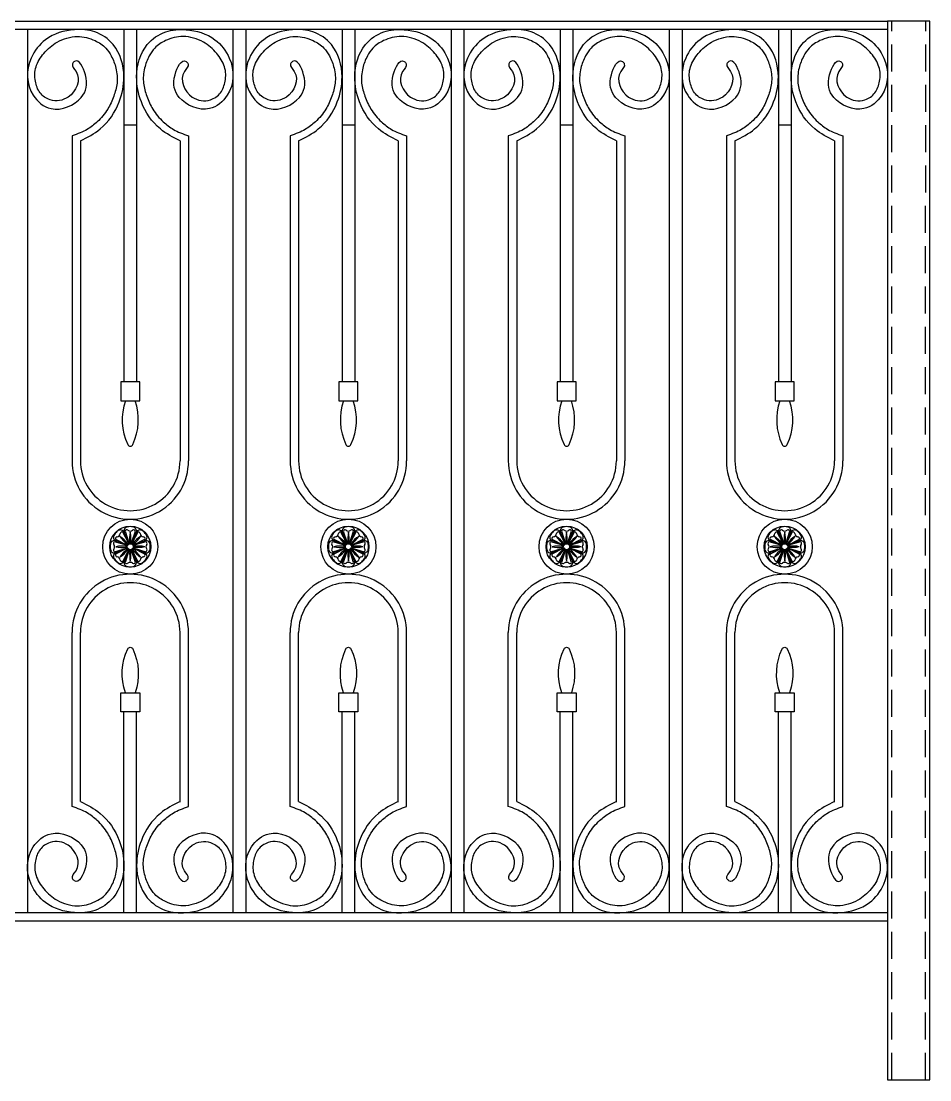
# Model space of a CAD drawing. Header units: millimetres. Extents: x -4207 to 9982, y -4789 to 6242.
# Drawn here: x -2157 to -1299, y 5073 to 6073 of the extents above; entities that cross this region are included whole.
import ezdxf

# ---------------------------------------------------------------- set-up
doc = ezdxf.new("R2010")
doc.units = ezdxf.units.MM
doc.header["$MEASUREMENT"] = 0
doc.linetypes.add('DASHED', pattern=[19.05, 12.7, -6.35])
for name, color, linetype in [('@F05_Section_Steel', 24, 'Continuous'), ('F01_Section_AL', 92, 'Continuous'), ('F22_Dim', 9, 'Continuous'), ('XX', 6, 'DASHED')]:
    doc.layers.add(name, color=color, linetype=linetype)

# ---------------------------------------------------------------- blocks, each defined once
blk = doc.blocks.new('*U21')
at = {"layer": '@F05_Section_Steel'}
for p, q in [((1510, 500), (1470, 500)), ((1470, 500), (1470, -500)), ((1510, -500), (1510, 500)), ((1510, 500), (1510, 500)), ((1470, -500), (1510, -500))]:
    blk.add_line(p, q, dxfattribs=at)
at = {"layer": 'F01_Section_AL', "linetype": 'ByBlock', "lineweight": -2, "elevation": 0}
for points in [[(40, 500), (1470, 500), (1470, 492), (40, 492)], [(40, -342), (1470, -342), (1470, -350), (40, -350)]]:
    blk.add_lwpolyline(points, close=True, dxfattribs=at)
at = {"layer": 'F22_Dim'}
for p, q in [((658, 492, 0), (658, -342.1, 0)), ((749, 492, 0), (749, 159.4, 0)), ((761, 492, 0), (761, 159.4, 0)), ((852, 492, 0), (852, -342.1, 0)), ((864, 492, 0), (864, -342.1, 0)), ((955, 492, 0), (955, 159.4, 0)), ((967, 492, 0), (967, 159.4, 0)), ((1058, 492, 0), (1058, -342.1, 0)), ((1070, 492, 0), (1070, -342.1, 0)), ((1161, 492, 0), (1161, 159.4, 0)), ((1173, 492, 0), (1173, 159.4, 0)), ((1264, 492, 0), (1264, -342.1, 0)), ((1276, 492, 0), (1276, -342.1, 0)), ((1367, 492, 0), (1367, 159.4, 0)), ((1379, 492, 0), (1379, 159.4, 0)), ((749, 402, 0), (761, 402, 0)), ((955, 402, 0), (967, 402, 0)), ((1161, 402, 0), (1173, 402, 0)), ((1367, 402, 0), (1379, 402, 0)), ((700, 391.7, 0), (700, 84.6, 0)), ((810, 391.7, 0), (810, 84.6, 0)), ((906, 391.7, 0), (906, 84.6, 0)), ((1016, 391.7, 0), (1016, 84.6, 0)), ((1112, 391.7, 0), (1112, 84.6, 0)), ((1222, 391.7, 0), (1222, 84.6, 0)), ((1318, 391.7, 0), (1318, 84.6, 0)), ((1428, 391.7, 0), (1428, 84.6, 0)), ((708, 387, 0), (708, 84.6, 0)), ((802, 387, 0), (802, 84.6, 0)), ((914, 387, 0), (914, 84.6, 0)), ((1008, 387, 0), (1008, 84.6, 0)), ((1120, 387, 0), (1120, 84.6, 0)), ((1214, 387, 0), (1214, 84.6, 0)), ((1326, 387, 0), (1326, 84.6, 0)), ((1420, 387, 0), (1420, 84.6, 0)), ((741.1, 10.7, 0), (751.5, 5.3, 0)), ((753.3, 7.1, 0), (747.9, 17.4, 0)), ((753.5, 7.2, 0), (749.4, 17, 0)), ((750.2, 18.4, 0), (753.7, 7.3, 0)), ((756.3, 7.3, 0), (759.8, 18.4, 0)), ((756.5, 7.2, 0), (760.5, 17, 0)), ((762.1, 17.4, 0), (756.7, 7.1, 0)), ((758.5, 5.3, 0), (768.9, 10.7, 0)), ((947.1, 10.7, 0), (957.5, 5.3, 0)), ((959.3, 7.1, 0), (953.9, 17.4, 0)), ((959.5, 7.2, 0), (955.4, 17, 0)), ((956.2, 18.4, 0), (959.7, 7.3, 0)), ((962.3, 7.3, 0), (965.8, 18.4, 0)), ((962.5, 7.2, 0), (966.5, 17, 0)), ((968.1, 17.4, 0), (962.7, 7.1, 0)), ((964.5, 5.3, 0), (974.9, 10.7, 0)), ((1153.1, 10.7, 0), (1163.5, 5.3, 0)), ((1165.3, 7.1, 0), (1159.9, 17.4, 0)), ((1165.5, 7.2, 0), (1161.4, 17, 0)), ((1162.2, 18.4, 0), (1165.7, 7.3, 0)), ((1168.3, 7.3, 0), (1171.8, 18.4, 0)), ((1168.5, 7.2, 0), (1172.5, 17, 0)), ((1174.1, 17.4, 0), (1168.7, 7.1, 0)), ((1170.5, 5.3, 0), (1180.9, 10.7, 0)), ((1359.1, 10.7, 0), (1369.5, 5.3, 0)), ((1371.3, 7.1, 0), (1365.9, 17.4, 0)), ((1371.5, 7.2, 0), (1367.4, 17, 0)), ((1368.2, 18.4, 0), (1371.7, 7.3, 0)), ((1374.3, 7.3, 0), (1377.8, 18.4, 0)), ((1374.5, 7.2, 0), (1378.5, 17, 0)), ((1380.1, 17.4, 0), (1374.7, 7.1, 0)), ((1376.5, 5.3, 0), (1386.9, 10.7, 0)), ((751.3, 4.9, 0), (740.2, 8.3, 0)), ((740.2, -1.2, 0), (751.3, 2.3, 0)), ((751.5, 1.9, 0), (741.2, -3.6, 0)), ((751.4, 5.1, 0), (741.6, 9.1, 0)), ((751.4, 2.1, 0), (741.6, -2, 0)), ((747.9, -10.3, 0), (753.3, 0, 0)), ((756.7, 0, 0), (762.1, -10.3, 0)), ((768.9, -3.5, 0), (758.5, 1.9, 0)), ((758.6, 5.1, 0), (768.4, 9.1, 0)), ((758.6, 2.1, 0), (768.4, -2, 0)), ((769.8, 8.3, 0), (758.7, 4.9, 0)), ((758.7, 2.3, 0), (769.8, -1.2, 0)), ((957.3, 4.9, 0), (946.2, 8.3, 0)), ((946.2, -1.2, 0), (957.3, 2.3, 0)), ((957.5, 1.9, 0), (947.2, -3.6, 0)), ((957.4, 5.1, 0), (947.6, 9.1, 0)), ((957.4, 2.1, 0), (947.6, -2, 0)), ((953.9, -10.3, 0), (959.3, 0, 0)), ((962.7, 0, 0), (968.1, -10.3, 0)), ((974.9, -3.5, 0), (964.5, 1.9, 0)), ((964.6, 5.1, 0), (974.4, 9.1, 0)), ((964.6, 2.1, 0), (974.4, -2, 0)), ((975.8, 8.3, 0), (964.7, 4.9, 0)), ((964.7, 2.3, 0), (975.8, -1.2, 0)), ((1163.3, 4.9, 0), (1152.2, 8.3, 0)), ((1152.2, -1.2, 0), (1163.3, 2.3, 0)), ((1163.5, 1.9, 0), (1153.2, -3.6, 0)), ((1163.4, 5.1, 0), (1153.6, 9.1, 0)), ((1163.4, 2.1, 0), (1153.6, -2, 0)), ((1159.9, -10.3, 0), (1165.3, 0, 0)), ((1168.7, 0, 0), (1174.1, -10.3, 0)), ((1180.9, -3.5, 0), (1170.5, 1.9, 0)), ((1170.6, 5.1, 0), (1180.4, 9.1, 0)), ((1170.6, 2.1, 0), (1180.4, -2, 0)), ((1181.8, 8.3, 0), (1170.7, 4.9, 0)), ((1170.7, 2.3, 0), (1181.8, -1.2, 0)), ((1369.3, 4.9, 0), (1358.2, 8.3, 0)), ((1358.2, -1.2, 0), (1369.3, 2.3, 0)), ((1369.5, 1.9, 0), (1359.2, -3.6, 0)), ((1369.4, 5.1, 0), (1359.6, 9.1, 0)), ((1369.4, 2.1, 0), (1359.6, -2, 0)), ((1365.9, -10.3, 0), (1371.3, 0, 0)), ((1374.7, 0, 0), (1380.1, -10.3, 0)), ((1386.9, -3.5, 0), (1376.5, 1.9, 0)), ((1376.6, 5.1, 0), (1386.4, 9.1, 0)), ((1376.6, 2.1, 0), (1386.4, -2, 0)), ((1387.8, 8.3, 0), (1376.7, 4.9, 0)), ((1376.7, 2.3, 0), (1387.8, -1.2, 0)), ((753.5, -0.1, 0), (749.5, -9.8, 0)), ((753.7, -0.1, 0), (750.2, -11.3, 0)), ((759.8, -11.3, 0), (756.3, -0.1, 0)), ((756.5, 0, 0), (760.6, -9.8, 0)), ((959.5, -0.1, 0), (955.5, -9.8, 0)), ((959.7, -0.1, 0), (956.2, -11.3, 0)), ((965.8, -11.3, 0), (962.3, -0.1, 0)), ((962.5, 0, 0), (966.6, -9.8, 0)), ((1165.5, -0.1, 0), (1161.5, -9.8, 0)), ((1165.7, -0.1, 0), (1162.2, -11.3, 0)), ((1171.8, -11.3, 0), (1168.3, -0.1, 0)), ((1168.5, 0, 0), (1172.6, -9.8, 0)), ((1371.5, -0.1, 0), (1367.5, -9.8, 0)), ((1371.7, -0.1, 0), (1368.2, -11.3, 0)), ((1377.8, -11.3, 0), (1374.3, -0.1, 0)), ((1374.5, 0, 0), (1378.6, -9.8, 0)), ((700, -241.8, 0), (700, -77.4, 0)), ((708, -237.1, 0), (708, -77.4, 0)), ((802, -237.1, 0), (802, -77.4, 0)), ((810, -241.8, 0), (810, -77.4, 0)), ((906, -241.8, 0), (906, -77.4, 0)), ((914, -237.1, 0), (914, -77.4, 0)), ((1008, -237.1, 0), (1008, -77.4, 0)), ((1016, -241.8, 0), (1016, -77.4, 0)), ((1112, -241.8, 0), (1112, -77.4, 0)), ((1120, -237.1, 0), (1120, -77.4, 0)), ((1214, -237.1, 0), (1214, -77.4, 0)), ((1222, -241.8, 0), (1222, -77.4, 0)), ((1318, -241.8, 0), (1318, -77.4, 0)), ((1326, -237.1, 0), (1326, -77.4, 0)), ((1420, -237.1, 0), (1420, -77.4, 0)), ((1428, -241.8, 0), (1428, -77.4, 0)), ((749, -342.1, 0), (749, -152.3, 0)), ((761, -342.1, 0), (761, -152.3, 0)), ((955, -342.1, 0), (955, -152.3, 0)), ((967, -342.1, 0), (967, -152.3, 0)), ((1161, -342.1, 0), (1161, -152.3, 0)), ((1173, -342.1, 0), (1173, -152.3, 0)), ((1367, -342.1, 0), (1367, -152.3, 0)), ((1379, -342.1, 0), (1379, -152.3, 0)), ((802, -237.6, 0), (802, -237.4, 0)), ((1008, -237.6, 0), (1008, -237.4, 0)), ((1214, -237.6, 0), (1214, -237.4, 0)), ((1420, -237.6, 0), (1420, -237.4, 0))]:
    blk.add_line(p, q, dxfattribs=at)
at = {"layer": 'F22_Dim', "elevation": 0}
for points in [[(746, 141.4), (764, 141.4), (764, 159.4), (746, 159.4)], [(952, 141.4), (970, 141.4), (970, 159.4), (952, 159.4)], [(1158, 141.4), (1176, 141.4), (1176, 159.4), (1158, 159.4)], [(1364, 141.4), (1382, 141.4), (1382, 159.4), (1364, 159.4)], [(746, -134.3), (764, -134.3), (764, -152.3), (746, -152.3)], [(952, -134.3), (970, -134.3), (970, -152.3), (952, -152.3)], [(1158, -134.3), (1176, -134.3), (1176, -152.3), (1158, -152.3)], [(1364, -134.3), (1382, -134.3), (1382, -152.3), (1364, -152.3)]]:
    blk.add_lwpolyline(points, close=True, dxfattribs=at)
for points in [[(750.5, 141.4, 0.200872), (752.6, 100.1, 0.628431), (757.4, 100.1, 0.201045), (759.5, 141.4, -1.43212)], [(956.5, 141.4, 0.200872), (958.6, 100.1, 0.628431), (963.4, 100.1, 0.201045), (965.5, 141.4, -1.43212)], [(1162.5, 141.4, 0.200872), (1164.6, 100.1, 0.628431), (1169.4, 100.1, 0.201045), (1171.5, 141.4, -1.43212)], [(1368.5, 141.4, 0.200872), (1370.6, 100.1, 0.628431), (1375.4, 100.1, 0.201045), (1377.5, 141.4, -1.43212)], [(750.5, -134.3, -0.200872), (752.6, -92.9, -0.628431), (757.4, -92.9, -0.201045), (759.5, -134.3, 1.43212)], [(956.5, -134.3, -0.200872), (958.6, -92.9, -0.628431), (963.4, -92.9, -0.201045), (965.5, -134.3, 1.43212)], [(1162.5, -134.3, -0.200872), (1164.6, -92.9, -0.628431), (1169.4, -92.9, -0.201045), (1171.5, -134.3, 1.43212)], [(1368.5, -134.3, -0.200872), (1370.6, -92.9, -0.628431), (1375.4, -92.9, -0.201045), (1377.5, -134.3, 1.43212)]]:
    blk.add_lwpolyline(points, format="xyb", dxfattribs=at)
at = {"layer": 'F22_Dim'}
for centre, radius in [((755, 3.6, 0), 26), ((755, 3.6, 0), 19.4), ((961, 3.6, 0), 26), ((961, 3.6, 0), 19.4), ((1167, 3.6, 0), 26), ((1167, 3.6, 0), 19.4), ((1373, 3.6, 0), 26), ((1373, 3.6, 0), 19.4)]:
    blk.add_circle(centre, radius, dxfattribs=at)
for centre, radius, start, end in [((755, 84.6, 0), 55, 179.9978, 0.0033), ((755, 84.6, 0), 47, 179.9978, 0.0033), ((961, 84.6, 0), 55, 179.9978, 0.0033), ((961, 84.6, 0), 47, 179.9978, 0.0033), ((1167, 84.6, 0), 55, 179.9978, 0.0033), ((1167, 84.6, 0), 47, 179.9978, 0.0033), ((1373, 84.6, 0), 55, 179.9978, 0.0033), ((1373, 84.6, 0), 47, 179.9978, 0.0033), ((755, -77.4, 0), 55, 359.9967, 180.0022), ((961, -77.4, 0), 55, 359.9967, 180.0022), ((1167, -77.4, 0), 55, 359.9967, 180.0022), ((1373, -77.4, 0), 55, 359.9967, 180.0022), ((755, -77.4, 0), 47, 359.9967, 180.0022), ((961, -77.4, 0), 47, 359.9967, 180.0022), ((1167, -77.4, 0), 47, 359.9967, 180.0022), ((1373, -77.4, 0), 47, 359.9967, 180.0022)]:
    blk.add_arc(centre, radius, start, end, dxfattribs=at)
for centre, major_axis, start_param, end_param in [((753.1, 18.5, 0), (2.77, 2.77), 0.914828, 2.749548), ((755, 3.6, 0), (-13.4, 13.4), -0.91352, -0.655968), ((756.9, 18.5, 0), (2.77, 2.77), 5.105742, 6.940461), ((959.1, 18.5, 0), (2.77, 2.77), 0.914828, 2.749548), ((961, 3.6, 0), (-13.4, 13.4), -0.91352, -0.655968), ((962.9, 18.5, 0), (2.77, 2.77), 5.105742, 6.940461), ((1165.1, 18.5, 0), (2.77, 2.77), 0.914828, 2.749548), ((1167, 3.6, 0), (-13.4, 13.4), -0.91352, -0.655968), ((1168.9, 18.5, 0), (2.77, 2.77), 5.105742, 6.940461), ((1371.1, 18.5, 0), (2.77, 2.77), 0.914828, 2.749548), ((1373, 3.6, 0), (-13.4, 13.4), -0.91352, -0.655968), ((1374.9, 18.5, 0), (2.77, 2.77), 5.105742, 6.940461), ((743.1, 12.7, 0), (2.77, 2.77), 1.700227, 3.534946), ((755, 3.6, 0), (13.4, 13.4), 1.442674, 1.700227), ((742.8, 11.3, 0), (-1.23, 1.23), -0.600911, 1.150389), ((742.2, 16.4, 0), (-2.41, 2.41), 2.441705, 3.842789), ((745.8, 15.5, 0), (-2.77, 2.77), 4.320344, 6.155063), ((728.4, -12.4, 0), (21.7, 21.7), 6.164695, 6.485328), ((770.9, 30.2, 0), (-21.7, 21.7), 1.369962, 1.690595), ((747.3, 15.8, 0), (1.23, 1.23), 0.421716, 2.173016), ((751.8, 17.7, 0), (-1.23, 1.23), -1.38631, 0.36499), ((755, 21.7, 0), (2.41, 2.41), 3.227103, 4.628187), ((785.1, 11.1, 0), (-0.6, 30.7), 1.349454, 1.670086), ((724.9, 11.1, 0), (-6.6, 30), 4.376947, 4.69758), ((758.2, 17.7, 0), (-1.23, 1.23), 4.348707, 6.100007), ((781.6, -12.3, 0), (30.4, 4.2), 2.017312, 2.337945), ((739.1, 30.2, 0), (-21.7, 21.7), 3.023102, 3.343735), ((764.2, 15.5, 0), (2.77, 2.77), 0.12943, 1.964149), ((762.7, 15.8, 0), (1.23, 1.23), 5.682274, 7.433574), ((767.8, 16.4, 0), (-2.41, 2.41), 0.870908, 2.271992), ((755, 3.6, 0), (13.4, 13.4), 6.155063, 6.412616), ((767.2, 11.3, 0), (-1.23, 1.23), 3.563308, 5.314609), ((766.9, 12.7, 0), (-2.77, 2.77), 2.749548, 4.584267), ((949.1, 12.7, 0), (2.77, 2.77), 1.700227, 3.534946), ((961, 3.6, 0), (13.4, 13.4), 1.442674, 1.700227), ((948.8, 11.3, 0), (-1.23, 1.23), -0.600911, 1.150389), ((948.2, 16.4, 0), (-2.41, 2.41), 2.441705, 3.842789), ((951.8, 15.5, 0), (-2.77, 2.77), 4.320344, 6.155063), ((934.4, -12.4, 0), (21.7, 21.7), 6.164695, 6.485328), ((976.9, 30.2, 0), (-21.7, 21.7), 1.369962, 1.690595), ((953.3, 15.8, 0), (1.23, 1.23), 0.421716, 2.173016), ((957.8, 17.7, 0), (-1.23, 1.23), -1.38631, 0.36499), ((961, 21.7, 0), (2.41, 2.41), 3.227103, 4.628187), ((991.1, 11.1, 0), (-0.6, 30.7), 1.349454, 1.670086), ((930.9, 11.1, 0), (-6.6, 30), 4.376947, 4.69758), ((964.2, 17.7, 0), (-1.23, 1.23), 4.348707, 6.100007), ((987.6, -12.3, 0), (30.4, 4.2), 2.017312, 2.337945), ((945.1, 30.2, 0), (-21.7, 21.7), 3.023102, 3.343735), ((970.2, 15.5, 0), (2.77, 2.77), 0.12943, 1.964149), ((968.7, 15.8, 0), (1.23, 1.23), 5.682274, 7.433574), ((973.8, 16.4, 0), (-2.41, 2.41), 0.870908, 2.271992), ((961, 3.6, 0), (13.4, 13.4), 6.155063, 6.412616), ((973.2, 11.3, 0), (-1.23, 1.23), 3.563308, 5.314609), ((972.9, 12.7, 0), (-2.77, 2.77), 2.749548, 4.584267), ((1155.1, 12.7, 0), (2.77, 2.77), 1.700227, 3.534946), ((1167, 3.6, 0), (13.4, 13.4), 1.442674, 1.700227), ((1154.8, 11.3, 0), (-1.23, 1.23), -0.600911, 1.150389), ((1154.2, 16.4, 0), (-2.41, 2.41), 2.441705, 3.842789), ((1157.8, 15.5, 0), (-2.77, 2.77), 4.320344, 6.155063), ((1140.4, -12.4, 0), (21.7, 21.7), 6.164695, 6.485328), ((1182.9, 30.2, 0), (-21.7, 21.7), 1.369962, 1.690595), ((1159.3, 15.8, 0), (1.23, 1.23), 0.421716, 2.173016), ((1163.8, 17.7, 0), (-1.23, 1.23), -1.38631, 0.36499), ((1167, 21.7, 0), (2.41, 2.41), 3.227103, 4.628187), ((1197.1, 11.1, 0), (-0.6, 30.7), 1.349454, 1.670086), ((1136.9, 11.1, 0), (-6.6, 30), 4.376947, 4.69758), ((1170.2, 17.7, 0), (-1.23, 1.23), 4.348707, 6.100007), ((1193.6, -12.3, 0), (30.4, 4.2), 2.017312, 2.337945), ((1151.1, 30.2, 0), (-21.7, 21.7), 3.023102, 3.343735), ((1176.2, 15.5, 0), (2.77, 2.77), 0.12943, 1.964149), ((1174.7, 15.8, 0), (1.23, 1.23), 5.682274, 7.433574), ((1179.8, 16.4, 0), (-2.41, 2.41), 0.870908, 2.271992), ((1167, 3.6, 0), (13.4, 13.4), 6.155063, 6.412616), ((1179.2, 11.3, 0), (-1.23, 1.23), 3.563308, 5.314609), ((1178.9, 12.7, 0), (-2.77, 2.77), 2.749548, 4.584267), ((1361.1, 12.7, 0), (2.77, 2.77), 1.700227, 3.534946), ((1373, 3.6, 0), (13.4, 13.4), 1.442674, 1.700227), ((1360.8, 11.3, 0), (-1.23, 1.23), -0.600911, 1.150389), ((1360.2, 16.4, 0), (-2.41, 2.41), 2.441705, 3.842789), ((1363.8, 15.5, 0), (-2.77, 2.77), 4.320344, 6.155063), ((1346.4, -12.4, 0), (21.7, 21.7), 6.164695, 6.485328), ((1388.9, 30.2, 0), (-21.7, 21.7), 1.369962, 1.690595), ((1365.3, 15.8, 0), (1.23, 1.23), 0.421716, 2.173016), ((1369.8, 17.7, 0), (-1.23, 1.23), -1.38631, 0.36499), ((1373, 21.7, 0), (2.41, 2.41), 3.227103, 4.628187), ((1403.1, 11.1, 0), (-0.6, 30.7), 1.349454, 1.670086), ((1342.9, 11.1, 0), (-6.6, 30), 4.376947, 4.69758), ((1376.2, 17.7, 0), (-1.23, 1.23), 4.348707, 6.100007), ((1399.6, -12.3, 0), (30.4, 4.2), 2.017312, 2.337945), ((1357.1, 30.2, 0), (-21.7, 21.7), 3.023102, 3.343735), ((1382.2, 15.5, 0), (2.77, 2.77), 0.12943, 1.964149), ((1380.7, 15.8, 0), (1.23, 1.23), 5.682274, 7.433574), ((1385.8, 16.4, 0), (-2.41, 2.41), 0.870908, 2.271992), ((1373, 3.6, 0), (13.4, 13.4), 6.155063, 6.412616), ((1385.2, 11.3, 0), (-1.23, 1.23), 3.563308, 5.314609), ((1384.9, 12.7, 0), (-2.77, 2.77), 2.749548, 4.584267), ((755, 3.6, 0), (-18.9, 0.5), -0.104056, 0.153497), ((740.1, 5.5, 0), (2.77, 2.77), 0.393353, 2.228072), ((740.1, 1.6, 0), (-2.77, 2.77), 0.914828, 2.749548), ((740.9, 6.7, 0), (1.23, 1.23), 1.207114, 2.958414), ((740.9, 0.4, 0), (-1.23, 1.23), 0.184487, 1.935787), ((736.8, 3.6, 0), (2.41, 2.41), 4.797899, 6.198983), ((747.5, -26.5, 0), (21.7, 21.7), 0.666908, 0.98754), ((747.4, 33.6, 0), (-30.7, 1.5), 1.418286, 1.738919), ((770.9, -23, 0), (21.7, 21.7), 1.452306, 1.772939), ((728.4, 19.5, 0), (-21.7, 21.7), 2.940758, 3.261391), ((755, 3.6, 0), (3.91, 0.3), 4.635119236226924, 10.91830454340651), ((755, 3.6, 0), (-2.51, 1.36), 2.068645, 8.35183), ((781.6, 19.5, 0), (-27.2, 14.3), 1.152321, 1.472953), ((739.1, -23, 0), (21.7, 21.7), 6.082351, 6.402984), ((762.6, -26.5, 0), (21.7, 21.7), 0.584564, 0.905196), ((762.5, 33.7, 0), (-21.7, 21.7), 2.237704, 2.558337), ((769.9, 5.5, 0), (2.77, 2.77), 5.627217, 7.461937), ((769.9, 1.7, 0), (2.77, 2.77), 3.534946, 5.369665), ((773.2, 3.6, 0), (2.41, 2.41), 1.656307, 3.05739), ((769.1, 6.8, 0), (1.23, 1.23), 4.896876, 6.648176), ((769.1, 0.4, 0), (1.23, 1.23), 4.348707, 6.100007), ((755, 3.6, 0), (13.4, 13.4), 5.369665, 5.627217), ((961, 3.6, 0), (-18.9, 0.5), -0.104056, 0.153497), ((946.1, 5.5, 0), (2.77, 2.77), 0.393353, 2.228072), ((946.1, 1.6, 0), (-2.77, 2.77), 0.914828, 2.749548), ((946.9, 6.7, 0), (1.23, 1.23), 1.207114, 2.958414), ((946.9, 0.4, 0), (-1.23, 1.23), 0.184487, 1.935787), ((942.8, 3.6, 0), (2.41, 2.41), 4.797899, 6.198983), ((953.5, -26.5, 0), (21.7, 21.7), 0.666908, 0.98754), ((953.4, 33.6, 0), (-30.7, 1.5), 1.418286, 1.738919), ((976.9, -23, 0), (21.7, 21.7), 1.452306, 1.772939), ((934.4, 19.5, 0), (-21.7, 21.7), 2.940758, 3.261391), ((961, 3.6, 0), (3.91, 0.3), 4.635119236226924, 10.91830454340651), ((961, 3.6, 0), (-2.51, 1.36), 2.068645, 8.35183), ((987.6, 19.5, 0), (-27.2, 14.3), 1.152321, 1.472953), ((945.1, -23, 0), (21.7, 21.7), 6.082351, 6.402984), ((968.6, -26.5, 0), (21.7, 21.7), 0.584564, 0.905196), ((968.5, 33.7, 0), (-21.7, 21.7), 2.237704, 2.558337), ((975.9, 5.5, 0), (2.77, 2.77), 5.627217, 7.461937), ((975.9, 1.7, 0), (2.77, 2.77), 3.534946, 5.369665), ((979.2, 3.6, 0), (2.41, 2.41), 1.656307, 3.05739), ((975.1, 6.8, 0), (1.23, 1.23), 4.896876, 6.648176), ((975.1, 0.4, 0), (1.23, 1.23), 4.348707, 6.100007), ((961, 3.6, 0), (13.4, 13.4), 5.369665, 5.627217), ((1167, 3.6, 0), (-18.9, 0.5), -0.104056, 0.153497), ((1152.1, 5.5, 0), (2.77, 2.77), 0.393353, 2.228072), ((1152.1, 1.6, 0), (-2.77, 2.77), 0.914828, 2.749548), ((1152.9, 6.7, 0), (1.23, 1.23), 1.207114, 2.958414), ((1152.9, 0.4, 0), (-1.23, 1.23), 0.184487, 1.935787), ((1148.8, 3.6, 0), (2.41, 2.41), 4.797899, 6.198983), ((1159.5, -26.5, 0), (21.7, 21.7), 0.666908, 0.98754), ((1159.4, 33.6, 0), (-30.7, 1.5), 1.418286, 1.738919), ((1182.9, -23, 0), (21.7, 21.7), 1.452306, 1.772939), ((1140.4, 19.5, 0), (-21.7, 21.7), 2.940758, 3.261391), ((1167, 3.6, 0), (3.91, 0.3), 4.635119236226924, 10.91830454340651), ((1167, 3.6, 0), (-2.51, 1.36), 2.068645, 8.35183), ((1193.6, 19.5, 0), (-27.2, 14.3), 1.152321, 1.472953), ((1151.1, -23, 0), (21.7, 21.7), 6.082351, 6.402984), ((1174.6, -26.5, 0), (21.7, 21.7), 0.584564, 0.905196), ((1174.5, 33.7, 0), (-21.7, 21.7), 2.237704, 2.558337), ((1181.9, 5.5, 0), (2.77, 2.77), 5.627217, 7.461937), ((1181.9, 1.7, 0), (2.77, 2.77), 3.534946, 5.369665), ((1185.2, 3.6, 0), (2.41, 2.41), 1.656307, 3.05739), ((1181.1, 6.8, 0), (1.23, 1.23), 4.896876, 6.648176), ((1181.1, 0.4, 0), (1.23, 1.23), 4.348707, 6.100007), ((1167, 3.6, 0), (13.4, 13.4), 5.369665, 5.627217), ((1373, 3.6, 0), (-18.9, 0.5), -0.104056, 0.153497), ((1358.1, 5.5, 0), (2.77, 2.77), 0.393353, 2.228072), ((1358.1, 1.6, 0), (-2.77, 2.77), 0.914828, 2.749548), ((1358.9, 6.7, 0), (1.23, 1.23), 1.207114, 2.958414), ((1358.9, 0.4, 0), (-1.23, 1.23), 0.184487, 1.935787), ((1354.8, 3.6, 0), (2.41, 2.41), 4.797899, 6.198983), ((1365.5, -26.5, 0), (21.7, 21.7), 0.666908, 0.98754), ((1365.4, 33.6, 0), (-30.7, 1.5), 1.418286, 1.738919), ((1388.9, -23, 0), (21.7, 21.7), 1.452306, 1.772939), ((1346.4, 19.5, 0), (-21.7, 21.7), 2.940758, 3.261391), ((1373, 3.6, 0), (3.91, 0.3), 4.635119236226924, 10.91830454340651), ((1373, 3.6, 0), (-2.51, 1.36), 2.068645, 8.35183), ((1399.6, 19.5, 0), (-27.2, 14.3), 1.152321, 1.472953), ((1357.1, -23, 0), (21.7, 21.7), 6.082351, 6.402984), ((1380.6, -26.5, 0), (21.7, 21.7), 0.584564, 0.905196), ((1380.5, 33.7, 0), (-21.7, 21.7), 2.237704, 2.558337), ((1387.9, 5.5, 0), (2.77, 2.77), 5.627217, 7.461937), ((1387.9, 1.7, 0), (2.77, 2.77), 3.534946, 5.369665), ((1391.2, 3.6, 0), (2.41, 2.41), 1.656307, 3.05739), ((1387.1, 6.8, 0), (1.23, 1.23), 4.896876, 6.648176), ((1387.1, 0.4, 0), (1.23, 1.23), 4.348707, 6.100007), ((1373, 3.6, 0), (13.4, 13.4), 5.369665, 5.627217), ((743.1, -5.6, 0), (-2.77, 2.77), -0.392045, 1.442674), ((755, 3.6, 0), (-13.4, 13.4), 1.442674, 1.700227), ((742.8, -4.2, 0), (-1.23, 1.23), 0.421716, 2.173016), ((742.2, -9.3, 0), (-2.41, 2.41), 4.012501, 5.413585), ((745.8, -8.3, 0), (-2.77, 2.77), 1.700227, 3.534946), ((747.3, -8.7, 0), (1.23, 1.23), 2.540681, 4.291981), ((753.1, -11.3, 0), (-2.77, 2.77), 0.393353, 2.228072), ((785.1, -4, 0), (30.6, 2.2), 2.95277, 3.273403), ((724.9, -4, 0), (30.7, 1.6), -0.252916, 0.067716), ((756.9, -11.3, 0), (-2.77, 2.77), 2.485625, 4.320344), ((764.2, -8.3, 0), (-2.77, 2.77), 1.178751, 3.01347), ((762.7, -8.7, 0), (-1.23, 1.23), 1.992512, 3.743812), ((767.9, -9.3, 0), (-2.41, 2.41), -0.699888, 0.701196), ((755, 3.6, 0), (13.4, 13.4), 4.584267, 4.841819), ((767.2, -4.2, 0), (-1.23, 1.23), 2.540681, 4.291981), ((766.9, -5.6, 0), (2.77, 2.77), 4.841819, 6.676538), ((949.1, -5.6, 0), (-2.77, 2.77), -0.392045, 1.442674), ((961, 3.6, 0), (-13.4, 13.4), 1.442674, 1.700227), ((948.8, -4.2, 0), (-1.23, 1.23), 0.421716, 2.173016), ((948.2, -9.3, 0), (-2.41, 2.41), 4.012501, 5.413585), ((951.8, -8.3, 0), (-2.77, 2.77), 1.700227, 3.534946), ((953.3, -8.7, 0), (1.23, 1.23), 2.540681, 4.291981), ((959.1, -11.3, 0), (-2.77, 2.77), 0.393353, 2.228072), ((991.1, -4, 0), (30.6, 2.2), 2.95277, 3.273403), ((930.9, -4, 0), (30.7, 1.6), -0.252916, 0.067716), ((962.9, -11.3, 0), (-2.77, 2.77), 2.485625, 4.320344), ((970.2, -8.3, 0), (-2.77, 2.77), 1.178751, 3.01347), ((968.7, -8.7, 0), (-1.23, 1.23), 1.992512, 3.743812), ((973.9, -9.3, 0), (-2.41, 2.41), -0.699888, 0.701196), ((961, 3.6, 0), (13.4, 13.4), 4.584267, 4.841819), ((973.2, -4.2, 0), (-1.23, 1.23), 2.540681, 4.291981), ((972.9, -5.6, 0), (2.77, 2.77), 4.841819, 6.676538), ((1155.1, -5.6, 0), (-2.77, 2.77), -0.392045, 1.442674), ((1167, 3.6, 0), (-13.4, 13.4), 1.442674, 1.700227), ((1154.8, -4.2, 0), (-1.23, 1.23), 0.421716, 2.173016), ((1154.2, -9.3, 0), (-2.41, 2.41), 4.012501, 5.413585), ((1157.8, -8.3, 0), (-2.77, 2.77), 1.700227, 3.534946), ((1159.3, -8.7, 0), (1.23, 1.23), 2.540681, 4.291981), ((1165.1, -11.3, 0), (-2.77, 2.77), 0.393353, 2.228072), ((1197.1, -4, 0), (30.6, 2.2), 2.95277, 3.273403), ((1136.9, -4, 0), (30.7, 1.6), -0.252916, 0.067716), ((1168.9, -11.3, 0), (-2.77, 2.77), 2.485625, 4.320344), ((1176.2, -8.3, 0), (-2.77, 2.77), 1.178751, 3.01347), ((1174.7, -8.7, 0), (-1.23, 1.23), 1.992512, 3.743812), ((1179.9, -9.3, 0), (-2.41, 2.41), -0.699888, 0.701196), ((1167, 3.6, 0), (13.4, 13.4), 4.584267, 4.841819), ((1179.2, -4.2, 0), (-1.23, 1.23), 2.540681, 4.291981), ((1178.9, -5.6, 0), (2.77, 2.77), 4.841819, 6.676538), ((1361.1, -5.6, 0), (-2.77, 2.77), -0.392045, 1.442674), ((1373, 3.6, 0), (-13.4, 13.4), 1.442674, 1.700227), ((1360.8, -4.2, 0), (-1.23, 1.23), 0.421716, 2.173016), ((1360.2, -9.3, 0), (-2.41, 2.41), 4.012501, 5.413585), ((1363.8, -8.3, 0), (-2.77, 2.77), 1.700227, 3.534946), ((1365.3, -8.7, 0), (1.23, 1.23), 2.540681, 4.291981), ((1371.1, -11.3, 0), (-2.77, 2.77), 0.393353, 2.228072), ((1403.1, -4, 0), (30.6, 2.2), 2.95277, 3.273403), ((1342.9, -4, 0), (30.7, 1.6), -0.252916, 0.067716), ((1374.9, -11.3, 0), (-2.77, 2.77), 2.485625, 4.320344), ((1382.2, -8.3, 0), (-2.77, 2.77), 1.178751, 3.01347), ((1380.7, -8.7, 0), (-1.23, 1.23), 1.992512, 3.743812), ((1385.9, -9.3, 0), (-2.41, 2.41), -0.699888, 0.701196), ((1373, 3.6, 0), (13.4, 13.4), 4.584267, 4.841819), ((1385.2, -4.2, 0), (-1.23, 1.23), 2.540681, 4.291981), ((1384.9, -5.6, 0), (2.77, 2.77), 4.841819, 6.676538), ((751.8, -10.6, 0), (1.23, 1.23), 2.77791, 4.52921), ((755, 3.6, 0), (13.4, 13.4), 3.798869, 4.056421), ((755, -14.6, 0), (-2.41, 2.41), -1.485286, -0.084202), ((758.2, -10.5, 0), (1.23, 1.23), 3.326079, 5.077379), ((957.8, -10.6, 0), (1.23, 1.23), 2.77791, 4.52921), ((961, 3.6, 0), (13.4, 13.4), 3.798869, 4.056421), ((961, -14.6, 0), (-2.41, 2.41), -1.485286, -0.084202), ((964.2, -10.5, 0), (1.23, 1.23), 3.326079, 5.077379), ((1163.8, -10.6, 0), (1.23, 1.23), 2.77791, 4.52921), ((1167, 3.6, 0), (13.4, 13.4), 3.798869, 4.056421), ((1167, -14.6, 0), (-2.41, 2.41), -1.485286, -0.084202), ((1170.2, -10.5, 0), (1.23, 1.23), 3.326079, 5.077379), ((1369.8, -10.6, 0), (1.23, 1.23), 2.77791, 4.52921), ((1373, 3.6, 0), (13.4, 13.4), 3.798869, 4.056421), ((1373, -14.6, 0), (-2.41, 2.41), -1.485286, -0.084202), ((1376.2, -10.5, 0), (1.23, 1.23), 3.326079, 5.077379)]:
    blk.add_ellipse(centre, major_axis=major_axis, ratio=1, start_param=start_param, end_param=end_param, dxfattribs=at)
for points in [[(708, 387, 0), (714.5, 390.3, 0), (730.4, 398.4, 0), (745.4, 421.1, 0), (751.2, 449.9, 0), (743.7, 476.9, 0), (722.6, 491.5, 0), (699.2, 493.1, 0), (675.6, 486.3, 0), (656.4, 461.6, 0), (656.7, 432.7, 0), (682.2, 411.6, 0), (710.9, 424.1, 0), (716.5, 445.1, 0), (705.8, 466.3, 0), (698.7, 458.1, 0), (710.4, 447.8, 0), (700.6, 426, 0), (680.7, 423.4, 0), (668.7, 431.7, 0), (664.6, 444.1, 0), (664.6, 456.8, 0), (673.5, 470.9, 0), (686.3, 481.8, 0), (704.2, 487.2, 0), (720.6, 483, 0), (731.6, 475.9, 0), (737.9, 466.3, 0), (742.2, 455.2, 0), (743.4, 441.8, 0), (739.5, 428.8, 0), (734, 415.9, 0), (725, 405.4, 0), (713.8, 396.7, 0), (705.4, 393.6, 0), (700, 391.7, 0)], [(802, 387, 0), (795.5, 390.3, 0), (779.6, 398.4, 0), (764.6, 421.1, 0), (758.8, 449.9, 0), (766.3, 476.9, 0), (787.4, 491.5, 0), (810.8, 493.1, 0), (834.4, 486.3, 0), (853.6, 461.6, 0), (853.3, 432.7, 0), (827.8, 411.6, 0), (799.1, 424.1, 0), (793.5, 445.1, 0), (804.2, 466.3, 0), (811.3, 458.1, 0), (799.6, 447.8, 0), (809.4, 426, 0), (829.3, 423.4, 0), (841.3, 431.7, 0), (845.4, 444.1, 0), (845.4, 456.8, 0), (836.5, 470.9, 0), (823.7, 481.8, 0), (805.8, 487.2, 0), (789.4, 483, 0), (778.4, 475.9, 0), (772.1, 466.3, 0), (767.8, 455.2, 0), (766.6, 441.8, 0), (770.5, 428.8, 0), (776, 415.9, 0), (785, 405.4, 0), (796.2, 396.7, 0), (804.6, 393.6, 0), (810, 391.7, 0)], [(914, 387, 0), (920.5, 390.3, 0), (936.4, 398.4, 0), (951.4, 421.1, 0), (957.2, 449.9, 0), (949.7, 476.9, 0), (928.6, 491.5, 0), (905.2, 493.1, 0), (881.6, 486.3, 0), (862.4, 461.6, 0), (862.7, 432.7, 0), (888.2, 411.6, 0), (916.9, 424.1, 0), (922.5, 445.1, 0), (911.8, 466.3, 0), (904.7, 458.1, 0), (916.4, 447.8, 0), (906.6, 426, 0), (886.7, 423.4, 0), (874.7, 431.7, 0), (870.6, 444.1, 0), (870.6, 456.8, 0), (879.5, 470.9, 0), (892.3, 481.8, 0), (910.2, 487.2, 0), (926.6, 483, 0), (937.6, 475.9, 0), (943.9, 466.3, 0), (948.2, 455.2, 0), (949.4, 441.8, 0), (945.5, 428.8, 0), (940, 415.9, 0), (931, 405.4, 0), (919.8, 396.7, 0), (911.4, 393.6, 0), (906, 391.7, 0)], [(1008, 387, 0), (1001.5, 390.3, 0), (985.6, 398.4, 0), (970.6, 421.1, 0), (964.8, 449.9, 0), (972.3, 476.9, 0), (993.4, 491.5, 0), (1016.8, 493.1, 0), (1040.4, 486.3, 0), (1059.6, 461.6, 0), (1059.3, 432.7, 0), (1033.8, 411.6, 0), (1005.1, 424.1, 0), (999.5, 445.1, 0), (1010.2, 466.3, 0), (1017.3, 458.1, 0), (1005.6, 447.8, 0), (1015.4, 426, 0), (1035.3, 423.4, 0), (1047.3, 431.7, 0), (1051.4, 444.1, 0), (1051.4, 456.8, 0), (1042.5, 470.9, 0), (1029.7, 481.8, 0), (1011.8, 487.2, 0), (995.4, 483, 0), (984.4, 475.9, 0), (978.1, 466.3, 0), (973.8, 455.2, 0), (972.6, 441.8, 0), (976.5, 428.8, 0), (982, 415.9, 0), (991, 405.4, 0), (1002.2, 396.7, 0), (1010.6, 393.6, 0), (1016, 391.7, 0)], [(1120, 387, 0), (1126.5, 390.3, 0), (1142.4, 398.4, 0), (1157.4, 421.1, 0), (1163.2, 449.9, 0), (1155.7, 476.9, 0), (1134.6, 491.5, 0), (1111.2, 493.1, 0), (1087.6, 486.3, 0), (1068.4, 461.6, 0), (1068.7, 432.7, 0), (1094.2, 411.6, 0), (1122.9, 424.1, 0), (1128.5, 445.1, 0), (1117.8, 466.3, 0), (1110.7, 458.1, 0), (1122.4, 447.8, 0), (1112.6, 426, 0), (1092.7, 423.4, 0), (1080.7, 431.7, 0), (1076.6, 444.1, 0), (1076.6, 456.8, 0), (1085.5, 470.9, 0), (1098.3, 481.8, 0), (1116.2, 487.2, 0), (1132.6, 483, 0), (1143.6, 475.9, 0), (1149.9, 466.3, 0), (1154.2, 455.2, 0), (1155.4, 441.8, 0), (1151.5, 428.8, 0), (1146, 415.9, 0), (1137, 405.4, 0), (1125.8, 396.7, 0), (1117.4, 393.6, 0), (1112, 391.7, 0)], [(1214, 387, 0), (1207.5, 390.3, 0), (1191.6, 398.4, 0), (1176.6, 421.1, 0), (1170.8, 449.9, 0), (1178.3, 476.9, 0), (1199.4, 491.5, 0), (1222.8, 493.1, 0), (1246.4, 486.3, 0), (1265.6, 461.6, 0), (1265.3, 432.7, 0), (1239.8, 411.6, 0), (1211.1, 424.1, 0), (1205.5, 445.1, 0), (1216.2, 466.3, 0), (1223.3, 458.1, 0), (1211.6, 447.8, 0), (1221.4, 426, 0), (1241.3, 423.4, 0), (1253.3, 431.7, 0), (1257.4, 444.1, 0), (1257.4, 456.8, 0), (1248.5, 470.9, 0), (1235.7, 481.8, 0), (1217.8, 487.2, 0), (1201.4, 483, 0), (1190.4, 475.9, 0), (1184.1, 466.3, 0), (1179.8, 455.2, 0), (1178.6, 441.8, 0), (1182.5, 428.8, 0), (1188, 415.9, 0), (1197, 405.4, 0), (1208.2, 396.7, 0), (1216.6, 393.6, 0), (1222, 391.7, 0)], [(1326, 387, 0), (1332.5, 390.3, 0), (1348.4, 398.4, 0), (1363.4, 421.1, 0), (1369.2, 449.9, 0), (1361.7, 476.9, 0), (1340.6, 491.5, 0), (1317.2, 493.1, 0), (1293.6, 486.3, 0), (1274.4, 461.6, 0), (1274.7, 432.7, 0), (1300.2, 411.6, 0), (1328.9, 424.1, 0), (1334.5, 445.1, 0), (1323.8, 466.3, 0), (1316.7, 458.1, 0), (1328.4, 447.8, 0), (1318.6, 426, 0), (1298.7, 423.4, 0), (1286.7, 431.7, 0), (1282.6, 444.1, 0), (1282.6, 456.8, 0), (1291.5, 470.9, 0), (1304.3, 481.8, 0), (1322.2, 487.2, 0), (1338.6, 483, 0), (1349.6, 475.9, 0), (1355.9, 466.3, 0), (1360.2, 455.2, 0), (1361.4, 441.8, 0), (1357.5, 428.8, 0), (1352, 415.9, 0), (1343, 405.4, 0), (1331.8, 396.7, 0), (1323.4, 393.6, 0), (1318, 391.7, 0)], [(1420, 387, 0), (1413.5, 390.3, 0), (1397.6, 398.4, 0), (1382.6, 421.1, 0), (1376.8, 449.9, 0), (1384.3, 476.9, 0), (1405.4, 491.5, 0), (1428.8, 493.1, 0), (1452.4, 486.3, 0), (1471.6, 461.6, 0), (1471.3, 432.7, 0), (1445.8, 411.6, 0), (1417.1, 424.1, 0), (1411.5, 445.1, 0), (1422.2, 466.3, 0), (1429.3, 458.1, 0), (1417.6, 447.8, 0), (1427.4, 426, 0), (1447.3, 423.4, 0), (1459.3, 431.7, 0), (1463.4, 444.1, 0), (1463.4, 456.8, 0), (1454.5, 470.9, 0), (1441.7, 481.8, 0), (1423.8, 487.2, 0), (1407.4, 483, 0), (1396.4, 475.9, 0), (1390.1, 466.3, 0), (1385.8, 455.2, 0), (1384.6, 441.8, 0), (1388.5, 428.8, 0), (1394, 415.9, 0), (1403, 405.4, 0), (1414.2, 396.7, 0), (1422.6, 393.6, 0), (1428, 391.7, 0)], [(708, -237.1, 0), (714.5, -240.4, 0), (730.4, -248.5, 0), (745.4, -271.1, 0), (751.2, -300, 0), (743.7, -327, 0), (722.6, -341.6, 0), (699.2, -343.2, 0), (675.6, -336.4, 0), (656.4, -311.7, 0), (656.7, -282.8, 0), (682.2, -261.7, 0), (710.9, -274.2, 0), (716.5, -295.2, 0), (705.8, -316.4, 0), (698.7, -308.2, 0), (710.4, -297.9, 0), (700.6, -276.1, 0), (680.7, -273.5, 0), (668.7, -281.8, 0), (664.6, -294.1, 0), (664.6, -306.9, 0), (673.5, -321, 0), (686.3, -331.9, 0), (704.2, -337.3, 0), (720.6, -333.1, 0), (731.6, -326, 0), (737.9, -316.4, 0), (742.2, -305.3, 0), (743.4, -291.9, 0), (739.5, -278.9, 0), (734, -266, 0), (725, -255.5, 0), (713.8, -246.8, 0), (705.4, -243.7, 0), (700, -241.8, 0)], [(802, -237.1, 0), (795.5, -240.4, 0), (779.6, -248.5, 0), (764.6, -271.1, 0), (758.8, -300, 0), (766.3, -327, 0), (787.4, -341.6, 0), (810.8, -343.2, 0), (834.4, -336.4, 0), (853.6, -311.7, 0), (853.3, -282.8, 0), (827.8, -261.7, 0), (799.1, -274.2, 0), (793.5, -295.2, 0), (804.2, -316.4, 0), (811.3, -308.2, 0), (799.6, -297.9, 0), (809.4, -276.1, 0), (829.3, -273.5, 0), (841.3, -281.8, 0), (845.4, -294.1, 0), (845.4, -306.9, 0), (836.5, -321, 0), (823.7, -331.9, 0), (805.8, -337.3, 0), (789.4, -333.1, 0), (778.4, -326, 0), (772.1, -316.4, 0), (767.8, -305.3, 0), (766.6, -291.9, 0), (770.5, -278.9, 0), (776, -266, 0), (785, -255.5, 0), (796.2, -246.8, 0), (804.6, -243.7, 0), (810, -241.8, 0)], [(914, -237.1, 0), (920.5, -240.4, 0), (936.4, -248.5, 0), (951.4, -271.1, 0), (957.2, -300, 0), (949.7, -327, 0), (928.6, -341.6, 0), (905.2, -343.2, 0), (881.6, -336.4, 0), (862.4, -311.7, 0), (862.7, -282.8, 0), (888.2, -261.7, 0), (916.9, -274.2, 0), (922.5, -295.2, 0), (911.8, -316.4, 0), (904.7, -308.2, 0), (916.4, -297.9, 0), (906.6, -276.1, 0), (886.7, -273.5, 0), (874.7, -281.8, 0), (870.6, -294.1, 0), (870.6, -306.9, 0), (879.5, -321, 0), (892.3, -331.9, 0), (910.2, -337.3, 0), (926.6, -333.1, 0), (937.6, -326, 0), (943.9, -316.4, 0), (948.2, -305.3, 0), (949.4, -291.9, 0), (945.5, -278.9, 0), (940, -266, 0), (931, -255.5, 0), (919.8, -246.8, 0), (911.4, -243.7, 0), (906, -241.8, 0)], [(1008, -237.1, 0), (1001.5, -240.4, 0), (985.6, -248.5, 0), (970.6, -271.1, 0), (964.8, -300, 0), (972.3, -327, 0), (993.4, -341.6, 0), (1016.8, -343.2, 0), (1040.4, -336.4, 0), (1059.6, -311.7, 0), (1059.3, -282.8, 0), (1033.8, -261.7, 0), (1005.1, -274.2, 0), (999.5, -295.2, 0), (1010.2, -316.4, 0), (1017.3, -308.2, 0), (1005.6, -297.9, 0), (1015.4, -276.1, 0), (1035.3, -273.5, 0), (1047.3, -281.8, 0), (1051.4, -294.1, 0), (1051.4, -306.9, 0), (1042.5, -321, 0), (1029.7, -331.9, 0), (1011.8, -337.3, 0), (995.4, -333.1, 0), (984.4, -326, 0), (978.1, -316.4, 0), (973.8, -305.3, 0), (972.6, -291.9, 0), (976.5, -278.9, 0), (982, -266, 0), (991, -255.5, 0), (1002.2, -246.8, 0), (1010.6, -243.7, 0), (1016, -241.8, 0)], [(1120, -237.1, 0), (1126.5, -240.4, 0), (1142.4, -248.5, 0), (1157.4, -271.1, 0), (1163.2, -300, 0), (1155.7, -327, 0), (1134.6, -341.6, 0), (1111.2, -343.2, 0), (1087.6, -336.4, 0), (1068.4, -311.7, 0), (1068.7, -282.8, 0), (1094.2, -261.7, 0), (1122.9, -274.2, 0), (1128.5, -295.2, 0), (1117.8, -316.4, 0), (1110.7, -308.2, 0), (1122.4, -297.9, 0), (1112.6, -276.1, 0), (1092.7, -273.5, 0), (1080.7, -281.8, 0), (1076.6, -294.1, 0), (1076.6, -306.9, 0), (1085.5, -321, 0), (1098.3, -331.9, 0), (1116.2, -337.3, 0), (1132.6, -333.1, 0), (1143.6, -326, 0), (1149.9, -316.4, 0), (1154.2, -305.3, 0), (1155.4, -291.9, 0), (1151.5, -278.9, 0), (1146, -266, 0), (1137, -255.5, 0), (1125.8, -246.8, 0), (1117.4, -243.7, 0), (1112, -241.8, 0)], [(1214, -237.1, 0), (1207.5, -240.4, 0), (1191.6, -248.5, 0), (1176.6, -271.1, 0), (1170.8, -300, 0), (1178.3, -327, 0), (1199.4, -341.6, 0), (1222.8, -343.2, 0), (1246.4, -336.4, 0), (1265.6, -311.7, 0), (1265.3, -282.8, 0), (1239.8, -261.7, 0), (1211.1, -274.2, 0), (1205.5, -295.2, 0), (1216.2, -316.4, 0), (1223.3, -308.2, 0), (1211.6, -297.9, 0), (1221.4, -276.1, 0), (1241.3, -273.5, 0), (1253.3, -281.8, 0), (1257.4, -294.1, 0), (1257.4, -306.9, 0), (1248.5, -321, 0), (1235.7, -331.9, 0), (1217.8, -337.3, 0), (1201.4, -333.1, 0), (1190.4, -326, 0), (1184.1, -316.4, 0), (1179.8, -305.3, 0), (1178.6, -291.9, 0), (1182.5, -278.9, 0), (1188, -266, 0), (1197, -255.5, 0), (1208.2, -246.8, 0), (1216.6, -243.7, 0), (1222, -241.8, 0)], [(1326, -237.1, 0), (1332.5, -240.4, 0), (1348.4, -248.5, 0), (1363.4, -271.1, 0), (1369.2, -300, 0), (1361.7, -327, 0), (1340.6, -341.6, 0), (1317.2, -343.2, 0), (1293.6, -336.4, 0), (1274.4, -311.7, 0), (1274.7, -282.8, 0), (1300.2, -261.7, 0), (1328.9, -274.2, 0), (1334.5, -295.2, 0), (1323.8, -316.4, 0), (1316.7, -308.2, 0), (1328.4, -297.9, 0), (1318.6, -276.1, 0), (1298.7, -273.5, 0), (1286.7, -281.8, 0), (1282.6, -294.1, 0), (1282.6, -306.9, 0), (1291.5, -321, 0), (1304.3, -331.9, 0), (1322.2, -337.3, 0), (1338.6, -333.1, 0), (1349.6, -326, 0), (1355.9, -316.4, 0), (1360.2, -305.3, 0), (1361.4, -291.9, 0), (1357.5, -278.9, 0), (1352, -266, 0), (1343, -255.5, 0), (1331.8, -246.8, 0), (1323.4, -243.7, 0), (1318, -241.8, 0)], [(1420, -237.1, 0), (1413.5, -240.4, 0), (1397.6, -248.5, 0), (1382.6, -271.1, 0), (1376.8, -300, 0), (1384.3, -327, 0), (1405.4, -341.6, 0), (1428.8, -343.2, 0), (1452.4, -336.4, 0), (1471.6, -311.7, 0), (1471.3, -282.8, 0), (1445.8, -261.7, 0), (1417.1, -274.2, 0), (1411.5, -295.2, 0), (1422.2, -316.4, 0), (1429.3, -308.2, 0), (1417.6, -297.9, 0), (1427.4, -276.1, 0), (1447.3, -273.5, 0), (1459.3, -281.8, 0), (1463.4, -294.1, 0), (1463.4, -306.9, 0), (1454.5, -321, 0), (1441.7, -331.9, 0), (1423.8, -337.3, 0), (1407.4, -333.1, 0), (1396.4, -326, 0), (1390.1, -316.4, 0), (1385.8, -305.3, 0), (1384.6, -291.9, 0), (1388.5, -278.9, 0), (1394, -266, 0), (1403, -255.5, 0), (1414.2, -246.8, 0), (1422.6, -243.7, 0), (1428, -241.8, 0)]]:
    blk.add_open_spline(points, degree=3, knots=[0.532281, 0.532281, 0.532281, 0.532281, 25.118339, 60.592545, 87.92303, 124.290758, 148.258371, 170.136848, 202.566563, 226.626259, 267.454251, 290.88497, 325.422671, 350.247358, 368.654908, 372.058655, 380.991578, 409.599569, 429.311605, 442.458814, 455.767862, 471.818761, 487.594145, 506.071362, 528.56382, 547.965043, 561.909491, 572.185649, 586.176334, 602.387967, 616.718716, 631.991931, 649.727919, 663.2013, 679.809908, 679.809908, 679.809908, 679.809908], dxfattribs=at)
at = {"layer": 'XX', "ltscale": 2}
for p, q in [((1474, -500), (1474, 500, 0)), ((1506, -500), (1506.1, 500, 0))]:
    blk.add_line(p, q, dxfattribs=at)

msp = doc.modelspace()

# ---------------------------------------------------------------- block references
msp.add_blockref('*U21', (-2809.23, 5572.66, 0))

doc.saveas('drawing.dxf')
